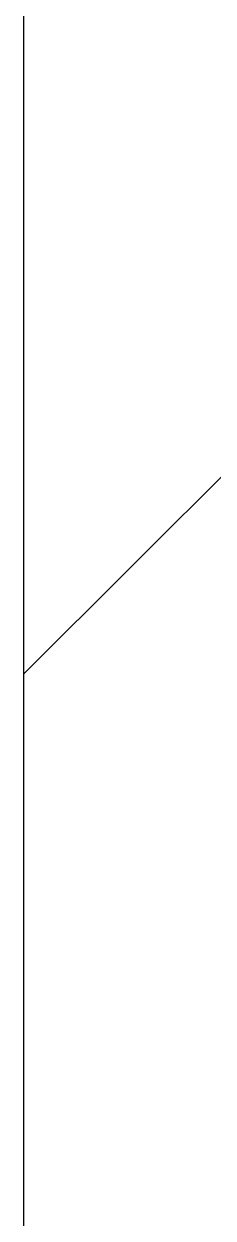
# Model space of a CAD drawing. Header units: millimetres. Extents: x 0 to 279, y 0 to 216.
# Drawn here: x 243.175 to 243.91, y 61.447 to 66.104 of the extents above; entities that cross this region are included whole.
import ezdxf

# ---------------------------------------------------------------- set-up
doc = ezdxf.new("R2010")
doc.units = ezdxf.units.MM
doc.layers.add('TITLE_BLOCK_TEXT', color=8, linetype='Continuous')

msp = doc.modelspace()

# ---------------------------------------------------------------- hatches: boundary and pattern name
at = {"layer": 'TITLE_BLOCK_TEXT', "linetype": 'Continuous', "lineweight": 18}
h = msp.add_hatch(dxfattribs=at)
h.set_pattern_fill('ANSI31', color=256, style=0)
edge = h.paths.add_edge_path(flags=0)
edge.add_line((256.5086, 59.4923), (256.5086, 83.6207))
edge.add_line((256.5086, 83.6207), (256.4836, 83.6457))
edge.add_line((256.4836, 83.6457), (243.2002, 83.6457))
edge.add_line((243.2002, 83.6457), (243.1752, 83.6207))
edge.add_line((243.1752, 83.6207), (243.1752, 59.4923))
edge.add_line((243.1752, 59.4923), (243.3869, 59.4923))
edge.add_line((243.3869, 59.4923), (243.3869, 52.5041))
edge.add_spline(control_points=[(243.3869, 52.5041), (243.3955, 52.4957), (243.4041, 52.4874), (243.4128, 52.4791)], knot_values=[0.068375, 0.068375, 0.068375, 0.068375, 0.06859, 0.06859, 0.06859, 0.06859], weights=[1, 1, 1, 1], degree=3, periodic=0)
edge.add_line((243.4128, 52.4791), (256.2711, 52.4791))
edge.add_spline(control_points=[(256.2711, 52.4791), (256.2797, 52.4874), (256.2883, 52.4957), (256.2969, 52.5041)], knot_values=[0.166835, 0.166835, 0.166835, 0.166835, 0.167049, 0.167049, 0.167049, 0.167049], weights=[1, 1, 1, 1], degree=3, periodic=0)
edge.add_line((256.2969, 52.5041), (256.2969, 59.4923))
edge.add_line((256.2969, 59.4923), (256.5086, 59.4923))

# ---------------------------------------------------------------- linework, layer by layer
at = {"color": 7, "linetype": 'Continuous', "lineweight": 25}
msp.add_line((243.1752, 59.4923), (243.1752, 83.6207), dxfattribs=at)

doc.saveas('drawing.dxf')
